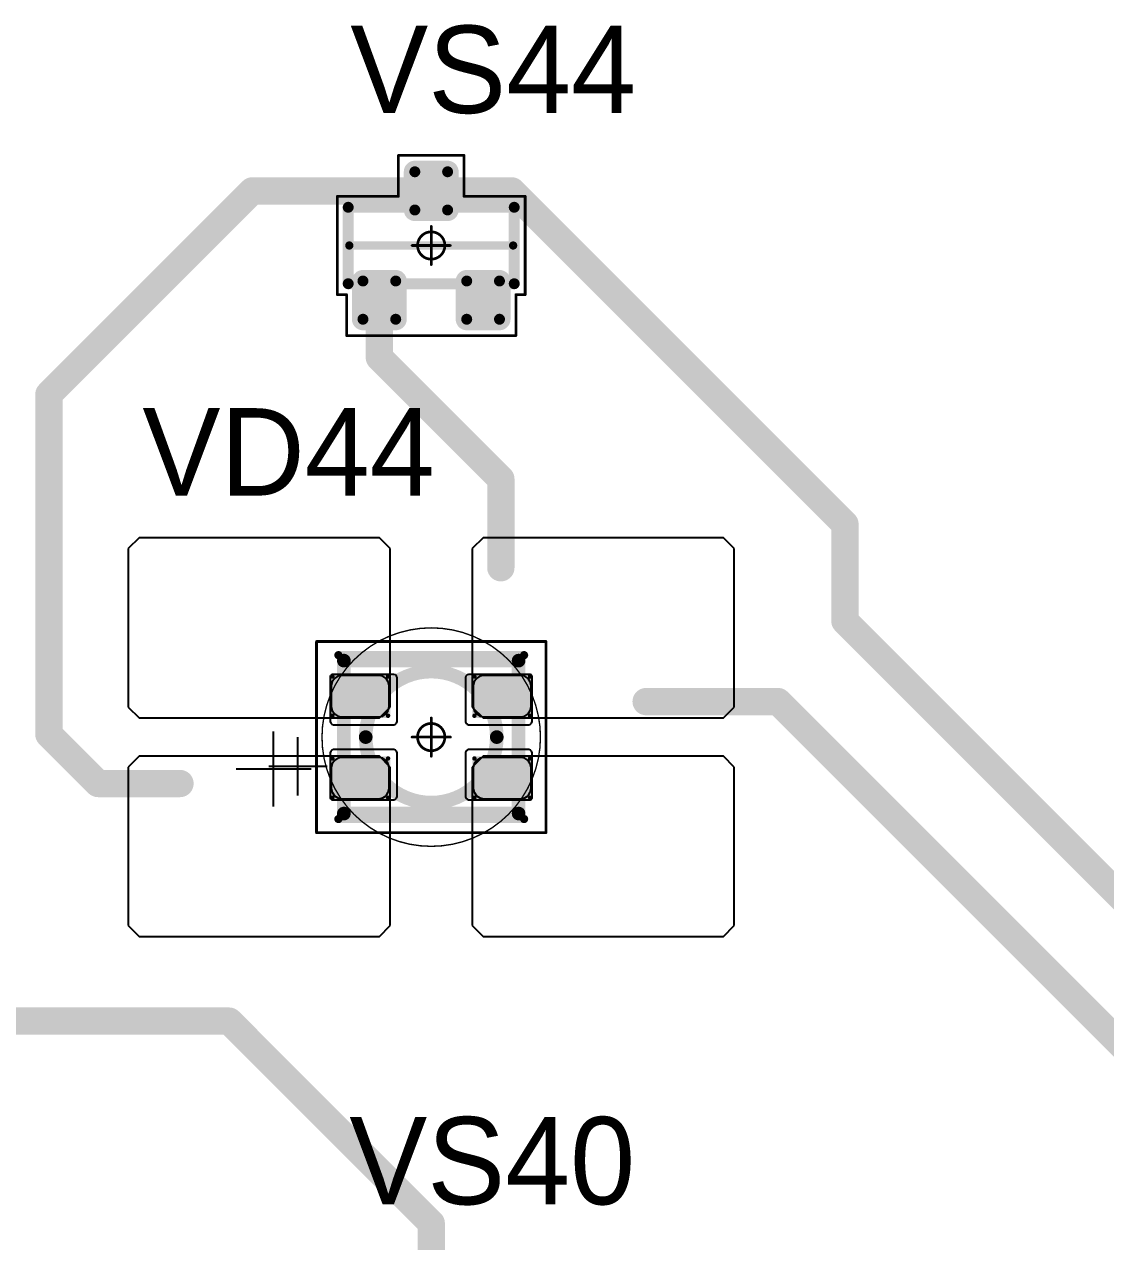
# Model space of a CAD drawing. Header units: millimetres. Extents: x 0 to 400, y 0 to 514.
# Drawn here: x 132.55 to 152.35, y 463.26 to 485.55 of the extents above; entities that cross this region are included whole.
import ezdxf

# ---------------------------------------------------------------- set-up
doc = ezdxf.new("R2010")
doc.units = ezdxf.units.MM
for name, color, linetype in [('Mechanical13', 56, 'Continuous'), ('Mechanical15', 56, 'Continuous'), ('Mechanical2', 216, 'Continuous'), ('TopLayer', 1, 'Continuous'), ('TopOverlay', 2, 'Continuous'), ('TopPaste', 8, 'Continuous'), ('TopSolder', 216, 'Continuous')]:
    doc.layers.add(name, color=color, linetype=linetype)

# ---------------------------------------------------------------- blocks, each defined once
blk = doc.blocks.new('SOT23_138')
at = {"layer": 'Mechanical13', "const_width": 0.2}
for points in [[(-0.7, 1.52), (0.7, 1.52)], [(-0.7, 1.52), (-0.7, -1.52)], [(0.7, 1.52), (0.7, -1.52)], [(-0.7, -1.52), (0.7, -1.52)]]:
    blk.add_lwpolyline(points, dxfattribs=at)
at = {"layer": 'Mechanical13', "const_width": 0.1}
for points in [[(-0.75, 1.52, 1), (-0.65, 1.52, 1)], [(-0.75, 1.52, 1), (-0.65, 1.52, 1)], [(0.65, 1.52, 1), (0.75, 1.52, 1)], [(0.65, 1.52, 1), (0.75, 1.52, 1)], [(-0.75, -1.52, 1), (-0.65, -1.52, 1)], [(-0.75, -1.52, 1), (-0.65, -1.52, 1)], [(0.65, -1.52, 1), (0.75, -1.52, 1)], [(0.65, -1.52, 1), (0.75, -1.52, 1)]]:
    blk.add_lwpolyline(points, format="xyb", close=True, dxfattribs=at)
at = {"layer": 'Mechanical15', "const_width": 0.05}
for points in [[(-1.65, 1.55), (-1.65, -1.55)], [(-1.65, 1.55), (-0.9, 1.55)], [(-0.9, 1.72), (-0.9, 1.55)], [(-0.9, 1.72), (0.9, 1.72)], [(0.9, 1.72), (0.9, 0.6)], [(0.9, 0.6), (1.65, 0.6)], [(1.65, 0.6), (1.65, -0.6)], [(0, 0.35), (0, -0.35)], [(-0.35, 0), (0.35, 0)], [(0.9, -0.6), (1.65, -0.6)], [(0.9, -0.6), (0.9, -1.72)], [(-1.65, -1.55), (-0.9, -1.55)], [(-0.9, -1.55), (-0.9, -1.72)], [(-0.9, -1.72), (0.9, -1.72)]]:
    blk.add_lwpolyline(points, dxfattribs=at)
at = {"layer": 'Mechanical15'}
for points, const_width in [([(-1.662, 1.55, 1), (-1.637, 1.55, 1)], 0.025), ([(-1.662, 1.55, 1), (-1.637, 1.55, 1)], 0.025), ([(-0.913, 1.72, 1), (-0.888, 1.72, 1)], 0.025), ([(-0.913, 1.72, 1), (-0.888, 1.72, 1)], 0.025), ([(-0.913, 1.55, 1), (-0.888, 1.55, 1)], 0.025), ([(-0.913, 1.55, 1), (-0.888, 1.55, 1)], 0.025), ([(0.888, 1.72, 1), (0.913, 1.72, 1)], 0.025), ([(0.888, 1.72, 1), (0.913, 1.72, 1)], 0.025), ([(0.888, 0.6, 1), (0.913, 0.6, 1)], 0.025), ([(0.888, 0.6, 1), (0.913, 0.6, 1)], 0.025), ([(1.637, 0.6, 1), (1.662, 0.6, 1)], 0.025), ([(1.637, 0.6, 1), (1.662, 0.6, 1)], 0.025), ([(0.25, 0, 1), (-0.25, 0, 1)], 0.05), ([(-0.012, 0.35, 1), (0.012, 0.35, 1)], 0.025), ([(-0.362, 0, 1), (-0.337, 0, 1)], 0.025), ([(-0.262, 0, 1), (-0.238, 0, 1)], 0.025), ([(0.238, 0, 1), (0.262, 0, 1)], 0.025), ([(0.337, 0, 1), (0.362, 0, 1)], 0.025), ([(-0.012, -0.35, 1), (0.012, -0.35, 1)], 0.025), ([(0.888, -0.6, 1), (0.913, -0.6, 1)], 0.025), ([(0.888, -0.6, 1), (0.913, -0.6, 1)], 0.025), ([(1.637, -0.6, 1), (1.662, -0.6, 1)], 0.025), ([(1.637, -0.6, 1), (1.662, -0.6, 1)], 0.025), ([(-1.662, -1.55, 1), (-1.637, -1.55, 1)], 0.025), ([(-1.662, -1.55, 1), (-1.637, -1.55, 1)], 0.025), ([(-0.913, -1.55, 1), (-0.888, -1.55, 1)], 0.025), ([(-0.913, -1.55, 1), (-0.888, -1.55, 1)], 0.025), ([(-0.913, -1.72, 1), (-0.888, -1.72, 1)], 0.025), ([(-0.913, -1.72, 1), (-0.888, -1.72, 1)], 0.025), ([(0.888, -1.72, 1), (0.913, -1.72, 1)], 0.025), ([(0.888, -1.72, 1), (0.913, -1.72, 1)], 0.025)]:
    blk.add_lwpolyline(points, format="xyb", close=True, dxfattribs=dict(at, const_width=const_width))
at = {"layer": 'TopLayer', "const_width": 0.1}
for points in [[(-1.4, 1.25, 1), (-1.3, 1.25, 1)], [(-0.7, 1.25, 1), (-0.6, 1.25, 1)], [(-1.4, 0.65, 1), (-1.3, 0.65, 1)], [(-0.7, 0.65, 1), (-0.6, 0.65, 1)], [(0.6, 0.3, 1), (0.7, 0.3, 1)], [(1.3, 0.3, 1), (1.4, 0.3, 1)], [(0.6, -0.3, 1), (0.7, -0.3, 1)], [(1.3, -0.3, 1), (1.4, -0.3, 1)], [(-1.4, -0.65, 1), (-1.3, -0.65, 1)], [(-0.7, -0.65, 1), (-0.6, -0.65, 1)], [(-1.4, -1.25, 1), (-1.3, -1.25, 1)], [(-0.7, -1.25, 1), (-0.6, -1.25, 1)]]:
    blk.add_lwpolyline(points, format="xyb", close=True, dxfattribs=at)
at = {"layer": 'TopLayer'}
for points in [[(-1.35, 1.35), (-1.35, 0.55), (-0.65, 1.35), (-0.65, 0.55)], [(-1.45, 1.25), (-1.45, 0.65), (-0.55, 1.25), (-0.55, 0.65)], [(0.55, 0.3), (0.55, -0.3), (1.45, 0.3), (1.45, -0.3)], [(0.65, 0.4), (0.65, -0.4), (1.35, 0.4), (1.35, -0.4)], [(-1.45, -0.65), (-1.45, -1.25), (-0.55, -0.65), (-0.55, -1.25)], [(-1.35, -0.55), (-1.35, -1.35), (-0.65, -0.55), (-0.65, -1.35)]]:
    blk.add_solid(points, dxfattribs=at)
at = {"layer": 'TopOverlay', "const_width": 0.15}
blk.add_lwpolyline([(0, 1.5), (0, -1.5)], dxfattribs=at)
at = {"layer": 'TopOverlay', "const_width": 0.075}
for points in [[(-0.038, 1.5, 1), (0.038, 1.5, 1)], [(-0.038, -1.5, 1), (0.038, -1.5, 1)]]:
    blk.add_lwpolyline(points, format="xyb", close=True, dxfattribs=at)
at = {"layer": 'TopPaste', "const_width": 0.075}
for points in [[(-1.387, 1.25, 1), (-1.313, 1.25, 1)], [(-0.687, 1.25, 1), (-0.613, 1.25, 1)], [(-1.387, 0.65, 1), (-1.313, 0.65, 1)], [(-0.687, 0.65, 1), (-0.613, 0.65, 1)], [(0.613, 0.3, 1), (0.687, 0.3, 1)], [(1.313, 0.3, 1), (1.387, 0.3, 1)], [(0.613, -0.3, 1), (0.687, -0.3, 1)], [(1.313, -0.3, 1), (1.387, -0.3, 1)], [(-1.387, -0.65, 1), (-1.313, -0.65, 1)], [(-0.687, -0.65, 1), (-0.613, -0.65, 1)], [(-1.387, -1.25, 1), (-1.313, -1.25, 1)], [(-0.687, -1.25, 1), (-0.613, -1.25, 1)]]:
    blk.add_lwpolyline(points, format="xyb", close=True, dxfattribs=at)
at = {"layer": 'TopPaste'}
for points in [[(-1.425, 1.25), (-1.425, 0.65), (-0.575, 1.25), (-0.575, 0.65)], [(-1.35, 1.325), (-1.35, 0.575), (-0.65, 1.325), (-0.65, 0.575)], [(0.575, 0.3), (0.575, -0.3), (1.425, 0.3), (1.425, -0.3)], [(0.65, 0.375), (0.65, -0.375), (1.35, 0.375), (1.35, -0.375)], [(-1.425, -0.65), (-1.425, -1.25), (-0.575, -0.65), (-0.575, -1.25)], [(-1.35, -0.575), (-1.35, -1.325), (-0.65, -0.575), (-0.65, -1.325)]]:
    blk.add_solid(points, dxfattribs=at)
at = {"layer": 'TopSolder', "const_width": 0.202}
for points in [[(-1.451, 1.25, 1), (-1.249, 1.25, 1)], [(-0.751, 1.25, 1), (-0.549, 1.25, 1)], [(-1.451, 0.65, 1), (-1.249, 0.65, 1)], [(-0.751, 0.65, 1), (-0.549, 0.65, 1)], [(0.549, 0.3, 1), (0.751, 0.3, 1)], [(1.249, 0.3, 1), (1.451, 0.3, 1)], [(0.549, -0.3, 1), (0.751, -0.3, 1)], [(1.249, -0.3, 1), (1.451, -0.3, 1)], [(-1.451, -0.65, 1), (-1.249, -0.65, 1)], [(-0.751, -0.65, 1), (-0.549, -0.65, 1)], [(-1.451, -1.25, 1), (-1.249, -1.25, 1)], [(-0.751, -1.25, 1), (-0.549, -1.25, 1)]]:
    blk.add_lwpolyline(points, format="xyb", close=True, dxfattribs=at)
at = {"layer": 'TopSolder'}
for points in [[(-1.35, 1.452), (-1.35, 0.448), (-0.65, 1.452), (-0.65, 0.448)], [(-1.552, 1.25), (-1.552, 0.65), (-0.448, 1.25), (-0.448, 0.65)], [(0.65, 0.502), (0.65, -0.502), (1.35, 0.502), (1.35, -0.502)], [(0.448, 0.3), (0.448, -0.3), (1.552, 0.3), (1.552, -0.3)], [(-1.552, -0.65), (-1.552, -1.25), (-0.448, -0.65), (-0.448, -1.25)], [(-1.35, -0.448), (-1.35, -1.452), (-0.65, -0.448), (-0.65, -1.452)]]:
    blk.add_solid(points, dxfattribs=at)
blk = doc.blocks.new('E65F_311')
at = {"layer": 'Mechanical13'}
for p, q in [((2.441, 1.071), (2.441, 0)), ((1.905, 0.536), (2.976, 0.536))]:
    blk.add_line(p, q, dxfattribs=at)
at = {"layer": 'Mechanical13', "const_width": 0.25}
for points in [[(-1.6, 1.4), (-1.6, -1.4)], [(1.6, 1.4), (-1.6, 1.4)], [(1.6, 1.4), (1.6, -1.4)], [(1.6, -1.4), (-1.6, -1.4)]]:
    blk.add_lwpolyline(points, dxfattribs=at)
at = {"layer": 'Mechanical13'}
for points, const_width in [([(-1.663, 1.4, 1), (-1.538, 1.4, 1)], 0.125), ([(-1.663, 1.4, 1), (-1.538, 1.4, 1)], 0.125), ([(1.537, 1.4, 1), (1.662, 1.4, 1)], 0.125), ([(1.537, 1.4, 1), (1.662, 1.4, 1)], 0.125), ([(1.2, 0, 1), (-1.2, 0, 1)], 0.25), ([(-1.263, 0, 1), (-1.138, 0, 1)], 0.125), ([(1.137, 0, 1), (1.262, 0, 1)], 0.125), ([(-1.663, -1.4, 1), (-1.538, -1.4, 1)], 0.125), ([(-1.663, -1.4, 1), (-1.538, -1.4, 1)], 0.125), ([(1.537, -1.4, 1), (1.662, -1.4, 1)], 0.125), ([(1.537, -1.4, 1), (1.662, -1.4, 1)], 0.125)]:
    blk.add_lwpolyline(points, format="xyb", close=True, dxfattribs=dict(at, const_width=const_width))
at = {"layer": 'Mechanical15', "const_width": 0.05}
for points in [[(2.1, 1.75), (-2.1, 1.75)], [(-2.1, 1.75), (-2.1, -1.75)], [(2.1, 1.75), (2.1, -1.75)], [(0, 0.35), (0, -0.35)], [(0, 0.35), (0, -0.35)], [(0.35, 0), (-0.35, 0)], [(0.35, 0), (-0.35, 0)], [(2.1, -1.75), (-2.1, -1.75)]]:
    blk.add_lwpolyline(points, dxfattribs=at)
at = {"layer": 'Mechanical15'}
for points, const_width in [([(-2.113, 1.75, 1), (-2.088, 1.75, 1)], 0.025), ([(-2.113, 1.75, 1), (-2.088, 1.75, 1)], 0.025), ([(2.087, 1.75, 1), (2.112, 1.75, 1)], 0.025), ([(2.087, 1.75, 1), (2.112, 1.75, 1)], 0.025), ([(0.25, 0, 1), (-0.25, 0, 1)], 0.05), ([(0.25, 0, 1), (-0.25, 0, 1)], 0.05), ([(-0.013, 0.35, 1), (0.012, 0.35, 1)], 0.025), ([(-0.013, 0.35, 1), (0.012, 0.35, 1)], 0.025), ([(-0.363, 0, 1), (-0.338, 0, 1)], 0.025), ([(-0.363, 0, 1), (-0.338, 0, 1)], 0.025), ([(-0.263, 0, 1), (-0.238, 0, 1)], 0.025), ([(-0.263, 0, 1), (-0.238, 0, 1)], 0.025), ([(0.237, 0, 1), (0.262, 0, 1)], 0.025), ([(0.237, 0, 1), (0.262, 0, 1)], 0.025), ([(0.337, 0, 1), (0.362, 0, 1)], 0.025), ([(0.337, 0, 1), (0.362, 0, 1)], 0.025), ([(-0.013, -0.35, 1), (0.012, -0.35, 1)], 0.025), ([(-0.013, -0.35, 1), (0.012, -0.35, 1)], 0.025), ([(-2.113, -1.75, 1), (-2.088, -1.75, 1)], 0.025), ([(-2.113, -1.75, 1), (-2.088, -1.75, 1)], 0.025), ([(2.087, -1.75, 1), (2.112, -1.75, 1)], 0.025), ([(2.087, -1.75, 1), (2.112, -1.75, 1)], 0.025)]:
    blk.add_lwpolyline(points, format="xyb", close=True, dxfattribs=dict(at, const_width=const_width))
at = {"layer": 'TopLayer'}
for p, q in [((-5.35, 3.65), (-5.55, 3.45)), ((-0.95, 3.65), (-5.35, 3.65)), ((-5.35, 3.65), (-5.35, 3.65)), ((-0.75, 3.45), (-0.95, 3.65)), ((0.95, 3.65), (0.75, 3.45)), ((5.35, 3.65), (0.95, 3.65)), ((0.95, 3.65), (0.95, 3.65)), ((5.55, 3.45), (5.35, 3.65)), ((-5.55, 3.45), (-5.55, 3.45)), ((-5.55, 3.45), (-5.55, 0.55)), ((-0.75, 0.55), (-0.75, 3.45)), ((0.75, 3.45), (0.75, 3.45)), ((0.75, 3.45), (0.75, 0.55)), ((5.55, 0.55), (5.55, 3.45)), ((-5.55, 0.55), (-5.35, 0.35)), ((-0.95, 0.35), (-0.75, 0.55)), ((0.75, 0.55), (0.95, 0.35)), ((5.35, 0.35), (5.55, 0.55)), ((-5.35, 0.35), (-0.95, 0.35)), ((0.95, 0.35), (5.35, 0.35)), ((-5.35, -0.35), (-5.55, -0.55)), ((-0.95, -0.35), (-5.35, -0.35)), ((-5.35, -0.35), (-5.35, -0.35)), ((-0.75, -0.55), (-0.95, -0.35)), ((0.95, -0.35), (0.75, -0.55)), ((5.35, -0.35), (0.95, -0.35)), ((0.95, -0.35), (0.95, -0.35)), ((5.55, -0.55), (5.35, -0.35)), ((-5.55, -0.55), (-5.55, -0.55)), ((-5.55, -0.55), (-5.55, -3.45)), ((-0.75, -3.45), (-0.75, -0.55)), ((0.75, -0.55), (0.75, -0.55)), ((0.75, -0.55), (0.75, -3.45)), ((5.55, -3.45), (5.55, -0.55)), ((-5.55, -3.45), (-5.35, -3.65)), ((-0.95, -3.65), (-0.75, -3.45)), ((0.75, -3.45), (0.95, -3.65)), ((5.35, -3.65), (5.55, -3.45)), ((-5.35, -3.65), (-0.95, -3.65)), ((0.95, -3.65), (5.35, -3.65))]:
    blk.add_line(p, q, dxfattribs=at)
at = {"layer": 'TopLayer', "const_width": 0.04}
for points in [[(-1.83, 1.11, 1), (-1.79, 1.11, 1)], [(-0.81, 1.11, 1), (-0.77, 1.11, 1)], [(0.77, 1.11, 1), (0.81, 1.11, 1)], [(1.79, 1.11, 1), (1.83, 1.11, 1)], [(-1.83, 0.39, 1), (-1.79, 0.39, 1)], [(-0.81, 0.39, 1), (-0.77, 0.39, 1)], [(0.77, 0.39, 1), (0.81, 0.39, 1)], [(1.79, 0.39, 1), (1.83, 0.39, 1)], [(-1.83, -0.39, 1), (-1.79, -0.39, 1)], [(-0.81, -0.39, 1), (-0.77, -0.39, 1)], [(0.77, -0.39, 1), (0.81, -0.39, 1)], [(1.79, -0.39, 1), (1.83, -0.39, 1)], [(-1.83, -1.11, 1), (-1.79, -1.11, 1)], [(-0.81, -1.11, 1), (-0.77, -1.11, 1)], [(0.77, -1.11, 1), (0.81, -1.11, 1)], [(1.79, -1.11, 1), (1.83, -1.11, 1)]]:
    blk.add_lwpolyline(points, format="xyb", close=True, dxfattribs=at)
at = {"layer": 'TopLayer'}
for points in [[(-1.81, 1.15), (-1.81, 0.35), (-0.79, 1.15), (-0.79, 0.35)], [(0.79, 1.15), (0.79, 0.35), (1.81, 1.15), (1.81, 0.35)], [(-1.85, 1.11), (-1.85, 0.39), (-0.75, 1.11), (-0.75, 0.39)], [(0.75, 1.11), (0.75, 0.39), (1.85, 1.11), (1.85, 0.39)], [(-1.85, -0.39), (-1.85, -1.11), (-0.75, -0.39), (-0.75, -1.11)], [(-1.81, -0.35), (-1.81, -1.15), (-0.79, -0.35), (-0.79, -1.15)], [(0.75, -0.39), (0.75, -1.11), (1.85, -0.39), (1.85, -1.11)], [(0.79, -0.35), (0.79, -1.15), (1.81, -0.35), (1.81, -1.15)]]:
    blk.add_solid(points, dxfattribs=at)
at = {"layer": 'TopOverlay'}
for p, q in [((2.886, 1.271), (2.886, -0.1)), ((2.2, 0.586), (3.571, 0.586))]:
    blk.add_line(p, q, dxfattribs=at)
at = {"layer": 'TopOverlay', "const_width": 0.15}
for points in [[(1.7, 1.5), (-1.7, 1.5)], [(1.7, -1.5), (-1.7, -1.5)]]:
    blk.add_lwpolyline(points, dxfattribs=at)
at = {"layer": 'TopOverlay', "const_width": 0.075}
for points in [[(-1.738, 1.5, 1), (-1.663, 1.5, 1)], [(1.662, 1.5, 1), (1.737, 1.5, 1)], [(-1.738, -1.5, 1), (-1.663, -1.5, 1)], [(1.662, -1.5, 1), (1.737, -1.5, 1)]]:
    blk.add_lwpolyline(points, format="xyb", close=True, dxfattribs=at)
at = {"layer": 'TopPaste'}
for p, q in [((-1.638, 1.129), (-1.711, 1.114)), ((-0.963, 1.129), (-1.638, 1.129)), ((-0.889, 1.114), (-0.963, 1.129)), ((0.962, 1.129), (0.889, 1.114)), ((1.637, 1.129), (0.962, 1.129)), ((1.711, 1.114), (1.637, 1.129)), ((-1.814, 1.011), (-1.829, 0.938)), ((-1.829, 0.938), (-1.829, 0.563)), ((-1.773, 1.073), (-1.814, 1.011)), ((-1.711, 1.114), (-1.773, 1.073)), ((-0.827, 1.073), (-0.889, 1.114)), ((-0.786, 1.011), (-0.827, 1.073)), ((-0.771, 0.938), (-0.786, 1.011)), ((-0.771, 0.563), (-0.771, 0.938)), ((0.786, 1.011), (0.771, 0.938)), ((0.771, 0.938), (0.771, 0.563)), ((0.827, 1.073), (0.786, 1.011)), ((0.889, 1.114), (0.827, 1.073)), ((1.773, 1.073), (1.711, 1.114)), ((1.814, 1.011), (1.773, 1.073)), ((1.829, 0.938), (1.814, 1.011)), ((1.829, 0.563), (1.829, 0.938)), ((-1.829, 0.563), (-1.814, 0.489)), ((-1.814, 0.489), (-1.773, 0.427)), ((-0.827, 0.427), (-0.786, 0.489)), ((-0.786, 0.489), (-0.771, 0.563)), ((0.771, 0.563), (0.786, 0.489)), ((0.786, 0.489), (0.827, 0.427)), ((1.773, 0.427), (1.814, 0.489)), ((1.814, 0.489), (1.829, 0.563)), ((-1.773, 0.427), (-1.711, 0.386)), ((-1.711, 0.386), (-1.638, 0.371)), ((-1.638, 0.371), (-0.963, 0.371)), ((-0.963, 0.371), (-0.889, 0.386)), ((-0.889, 0.386), (-0.827, 0.427)), ((0.827, 0.427), (0.889, 0.386)), ((0.889, 0.386), (0.962, 0.371)), ((0.962, 0.371), (1.637, 0.371)), ((1.637, 0.371), (1.711, 0.386)), ((1.711, 0.386), (1.773, 0.427)), ((-1.773, -0.427), (-1.814, -0.489)), ((-1.711, -0.386), (-1.773, -0.427)), ((-1.638, -0.371), (-1.711, -0.386)), ((-0.963, -0.371), (-1.638, -0.371)), ((-0.889, -0.386), (-0.963, -0.371)), ((-0.827, -0.427), (-0.889, -0.386)), ((-0.786, -0.489), (-0.827, -0.427)), ((0.827, -0.427), (0.786, -0.489)), ((0.889, -0.386), (0.827, -0.427)), ((0.962, -0.371), (0.889, -0.386)), ((1.637, -0.371), (0.962, -0.371)), ((1.711, -0.386), (1.637, -0.371)), ((1.773, -0.427), (1.711, -0.386)), ((1.814, -0.489), (1.773, -0.427)), ((-1.814, -0.489), (-1.829, -0.563)), ((-1.829, -0.563), (-1.829, -0.938)), ((-0.771, -0.563), (-0.786, -0.489)), ((-0.771, -0.938), (-0.771, -0.563)), ((0.786, -0.489), (0.771, -0.563)), ((0.771, -0.563), (0.771, -0.938)), ((1.829, -0.563), (1.814, -0.489)), ((1.829, -0.938), (1.829, -0.563)), ((-1.829, -0.938), (-1.814, -1.011)), ((-1.814, -1.011), (-1.773, -1.073)), ((-1.773, -1.073), (-1.711, -1.114)), ((-1.711, -1.114), (-1.638, -1.129)), ((-0.963, -1.129), (-0.889, -1.114)), ((-0.889, -1.114), (-0.827, -1.073)), ((-0.827, -1.073), (-0.786, -1.011)), ((-0.786, -1.011), (-0.771, -0.938)), ((0.771, -0.938), (0.786, -1.011)), ((0.786, -1.011), (0.827, -1.073)), ((0.827, -1.073), (0.889, -1.114)), ((0.889, -1.114), (0.962, -1.129)), ((1.637, -1.129), (1.711, -1.114)), ((1.711, -1.114), (1.773, -1.073)), ((1.773, -1.073), (1.814, -1.011)), ((1.814, -1.011), (1.829, -0.938)), ((-1.638, -1.129), (-0.963, -1.129)), ((0.962, -1.129), (1.637, -1.129))]:
    blk.add_line(p, q, dxfattribs=at)
at = {"layer": 'TopSolder'}
for p, q in [((-1.842, 1.129), (-1.85, 1.111)), ((-1.828, 1.143), (-1.842, 1.129)), ((-1.81, 1.151), (-1.828, 1.143)), ((-1.8, 1.151), (-1.81, 1.151)), ((-0.7, 1.151), (-1.8, 1.151)), ((-0.685, 1.151), (-0.7, 1.151)), ((-0.7, 1.151), (-0.7, 1.151)), ((-0.658, 1.139), (-0.685, 1.151)), ((-0.636, 1.118), (-0.658, 1.139)), ((-0.625, 1.09), (-0.636, 1.118)), ((0.636, 1.118), (0.625, 1.09)), ((0.657, 1.139), (0.636, 1.118)), ((0.685, 1.151), (0.657, 1.139)), ((0.7, 1.151), (0.685, 1.151)), ((1.8, 1.151), (0.7, 1.151)), ((1.81, 1.151), (1.8, 1.151)), ((1.8, 1.151), (1.8, 1.151)), ((1.828, 1.143), (1.81, 1.151)), ((1.842, 1.129), (1.828, 1.143)), ((1.85, 1.111), (1.842, 1.129)), ((-1.85, 1.111), (-1.85, 1.101)), ((-1.85, 1.101), (-1.85, 1.101)), ((-1.85, 1.101), (-1.85, 0.301)), ((-0.625, 1.076), (-0.625, 1.09)), ((-0.625, 0.301), (-0.625, 1.076)), ((0.625, 1.09), (0.625, 1.076)), ((0.625, 1.076), (0.625, 1.076)), ((0.625, 1.076), (0.625, 0.301)), ((1.85, 1.101), (1.85, 1.111)), ((1.85, 0.301), (1.85, 1.101)), ((-1.85, 0.301), (-1.85, 0.286)), ((-1.85, 0.286), (-1.839, 0.258)), ((-1.839, 0.258), (-1.818, 0.237)), ((-1.818, 0.237), (-1.79, 0.226)), ((-1.79, 0.226), (-1.775, 0.226)), ((-1.775, 0.226), (-1.775, 0.226)), ((-1.775, 0.226), (-0.7, 0.226)), ((-0.7, 0.226), (-0.685, 0.226)), ((-0.685, 0.226), (-0.658, 0.237)), ((-0.658, 0.237), (-0.636, 0.258)), ((-0.636, 0.258), (-0.625, 0.286)), ((-0.625, 0.286), (-0.625, 0.301)), ((-0.625, 0.301), (-0.625, 0.301)), ((0.625, 0.301), (0.625, 0.286)), ((0.625, 0.286), (0.636, 0.258)), ((0.636, 0.258), (0.657, 0.237)), ((0.657, 0.237), (0.685, 0.226)), ((0.685, 0.226), (0.7, 0.226)), ((0.7, 0.226), (0.7, 0.226)), ((0.7, 0.226), (1.775, 0.226)), ((1.775, 0.226), (1.79, 0.226)), ((1.79, 0.226), (1.817, 0.237)), ((1.817, 0.237), (1.839, 0.258)), ((1.839, 0.258), (1.85, 0.286)), ((1.85, 0.286), (1.85, 0.301)), ((1.85, 0.301), (1.85, 0.301)), ((-1.839, -0.257), (-1.85, -0.285)), ((-1.85, -0.285), (-1.85, -0.299)), ((-1.85, -0.299), (-1.85, -0.299)), ((-1.85, -0.299), (-1.85, -1.099)), ((-1.818, -0.236), (-1.839, -0.257)), ((-1.79, -0.224), (-1.818, -0.236)), ((-1.775, -0.224), (-1.79, -0.224)), ((-0.7, -0.224), (-1.775, -0.224)), ((-0.685, -0.224), (-0.7, -0.224)), ((-0.7, -0.224), (-0.7, -0.224)), ((-0.658, -0.236), (-0.685, -0.224)), ((-0.636, -0.257), (-0.658, -0.236)), ((-0.625, -0.285), (-0.636, -0.257)), ((-0.625, -0.299), (-0.625, -0.285)), ((-0.625, -1.074), (-0.625, -0.299)), ((0.636, -0.257), (0.625, -0.285)), ((0.625, -0.285), (0.625, -0.299)), ((0.625, -0.299), (0.625, -0.299)), ((0.625, -0.299), (0.625, -1.074)), ((0.657, -0.236), (0.636, -0.257)), ((0.685, -0.224), (0.657, -0.236)), ((0.7, -0.224), (0.685, -0.224)), ((1.775, -0.224), (0.7, -0.224)), ((1.79, -0.224), (1.775, -0.224)), ((1.775, -0.224), (1.775, -0.224)), ((1.817, -0.236), (1.79, -0.224)), ((1.839, -0.257), (1.817, -0.236)), ((1.85, -0.285), (1.839, -0.257)), ((1.85, -0.299), (1.85, -0.285)), ((1.85, -1.099), (1.85, -0.299)), ((-1.85, -1.099), (-1.85, -1.109)), ((-1.85, -1.109), (-1.842, -1.128)), ((-0.636, -1.117), (-0.625, -1.089)), ((-0.625, -1.089), (-0.625, -1.074)), ((-0.625, -1.074), (-0.625, -1.074)), ((0.625, -1.074), (0.625, -1.089)), ((0.625, -1.089), (0.636, -1.117)), ((1.842, -1.128), (1.85, -1.109)), ((1.85, -1.109), (1.85, -1.099)), ((1.85, -1.099), (1.85, -1.099)), ((-1.842, -1.128), (-1.828, -1.142)), ((-1.828, -1.142), (-1.81, -1.149)), ((-1.81, -1.149), (-1.8, -1.149)), ((-1.8, -1.149), (-0.7, -1.149)), ((-1.8, -1.149), (-1.8, -1.149)), ((-0.7, -1.149), (-0.685, -1.149)), ((-0.685, -1.149), (-0.658, -1.138)), ((-0.658, -1.138), (-0.636, -1.117)), ((0.636, -1.117), (0.657, -1.138)), ((0.657, -1.138), (0.685, -1.149)), ((0.685, -1.149), (0.7, -1.149)), ((0.7, -1.149), (1.8, -1.149)), ((0.7, -1.149), (0.7, -1.149)), ((1.8, -1.149), (1.81, -1.149)), ((1.81, -1.149), (1.828, -1.142)), ((1.828, -1.142), (1.842, -1.128))]:
    blk.add_line(p, q, dxfattribs=at)

msp = doc.modelspace()

# ---------------------------------------------------------------- linework, layer by layer
at = {"layer": 'Mechanical2'}
for points, const_width in [([(142, 472.5, 1), (138, 472.5, 1)], 0.0254), ([(140, 474.5, 1), (140, 474.5, 1)], 0.0005), ([(137.994, 472.5, 1), (138.006, 472.5, 1)], 0.0127), ([(138, 472.5, 1), (138, 472.5, 1)], 0.0005), ([(141.994, 472.5, 1), (142.006, 472.5, 1)], 0.0127), ([(142, 472.5, 1), (142, 472.5, 1)], 0.0005), ([(140, 470.5, 1), (140, 470.5, 1)], 0.0005)]:
    msp.add_lwpolyline(points, format="xyb", close=True, dxfattribs=dict(at, const_width=const_width))
at = {"layer": 'Mechanical2', "const_width": 0.001}
for points in [[(140, 470.5), (140, 474.5)], [(138, 472.5), (142, 472.5)]]:
    msp.add_lwpolyline(points, dxfattribs=at)
at = {"layer": 'TopLayer', "const_width": 0.5}
for points in [[(133, 478.775), (136.725, 482.5)], [(136.725, 482.5), (140, 482.5)], [(140, 482.5), (141.475, 482.5)], [(141.475, 482.5), (147.575, 476.4)], [(139.05, 479.45), (139.05, 480.5)], [(139.05, 479.45), (141.275, 477.225)], [(133, 472.55), (133, 478.775)], [(141.275, 475.6), (141.275, 477.225)], [(147.575, 474.625), (147.575, 476.4)], [(147.575, 474.625), (154.325, 467.875)], [(143.935, 473.15), (146.35, 473.15)], [(146.35, 473.15), (148.425, 471.075)], [(133, 472.55), (133.9, 471.65)], [(133.9, 471.65), (135.4, 471.65)], [(148.425, 471.075), (153.825, 465.675)], [(132.2, 467.3), (136.3, 467.3)], [(136.3, 467.3), (140, 463.6)], [(140, 462.5), (140, 463.6)]]:
    msp.add_lwpolyline(points, dxfattribs=at)
at = {"layer": 'TopLayer', "const_width": 0.25}
for points in [[(136.6, 482.5, 1), (136.85, 482.5, 1)], [(136.6, 482.5, 1), (136.85, 482.5, 1)], [(139.875, 482.5, 1), (140.125, 482.5, 1)], [(139.875, 482.5, 1), (140.125, 482.5, 1)], [(141.35, 482.5, 1), (141.6, 482.5, 1)], [(141.35, 482.5, 1), (141.6, 482.5, 1)], [(138.925, 480.5, 1), (139.175, 480.5, 1)], [(138.925, 479.45, 1), (139.175, 479.45, 1)], [(138.925, 479.45, 1), (139.175, 479.45, 1)], [(132.875, 478.775, 1), (133.125, 478.775, 1)], [(132.875, 478.775, 1), (133.125, 478.775, 1)], [(141.15, 477.225, 1), (141.4, 477.225, 1)], [(141.15, 477.225, 1), (141.4, 477.225, 1)], [(147.45, 476.4, 1), (147.7, 476.4, 1)], [(147.45, 476.4, 1), (147.7, 476.4, 1)], [(141.15, 475.6, 1), (141.4, 475.6, 1)], [(147.45, 474.625, 1), (147.7, 474.625, 1)], [(147.45, 474.625, 1), (147.7, 474.625, 1)], [(143.81, 473.15, 1), (144.06, 473.15, 1)], [(146.225, 473.15, 1), (146.475, 473.15, 1)], [(146.225, 473.15, 1), (146.475, 473.15, 1)], [(132.875, 472.55, 1), (133.125, 472.55, 1)], [(132.875, 472.55, 1), (133.125, 472.55, 1)], [(133.775, 471.65, 1), (134.025, 471.65, 1)], [(133.775, 471.65, 1), (134.025, 471.65, 1)], [(135.275, 471.65, 1), (135.525, 471.65, 1)], [(148.3, 471.075, 1), (148.55, 471.075, 1)], [(148.3, 471.075, 1), (148.55, 471.075, 1)], [(136.175, 467.3, 1), (136.425, 467.3, 1)], [(136.175, 467.3, 1), (136.425, 467.3, 1)], [(139.875, 463.6, 1), (140.125, 463.6, 1)], [(139.875, 463.6, 1), (140.125, 463.6, 1)]]:
    msp.add_lwpolyline(points, format="xyb", close=True, dxfattribs=at)

# ---------------------------------------------------------------- block references
for name, p, rotation in [('SOT23_138', (140, 481.5), 90), ('E65F_311', (140, 472.5), 180)]:
    msp.add_blockref(name, p, dxfattribs=dict(rotation=rotation))

# ---------------------------------------------------------------- texts
at = {"layer": 'TopOverlay'}
for s, p in [('VS44', (138.518, 483.925)), ('VD44', (134.713, 476.922)), ('VS40', (138.5, 463.945))]:
    msp.add_text(s, height=1.6, dxfattribs=at).set_placement(p)

doc.saveas('drawing.dxf')
